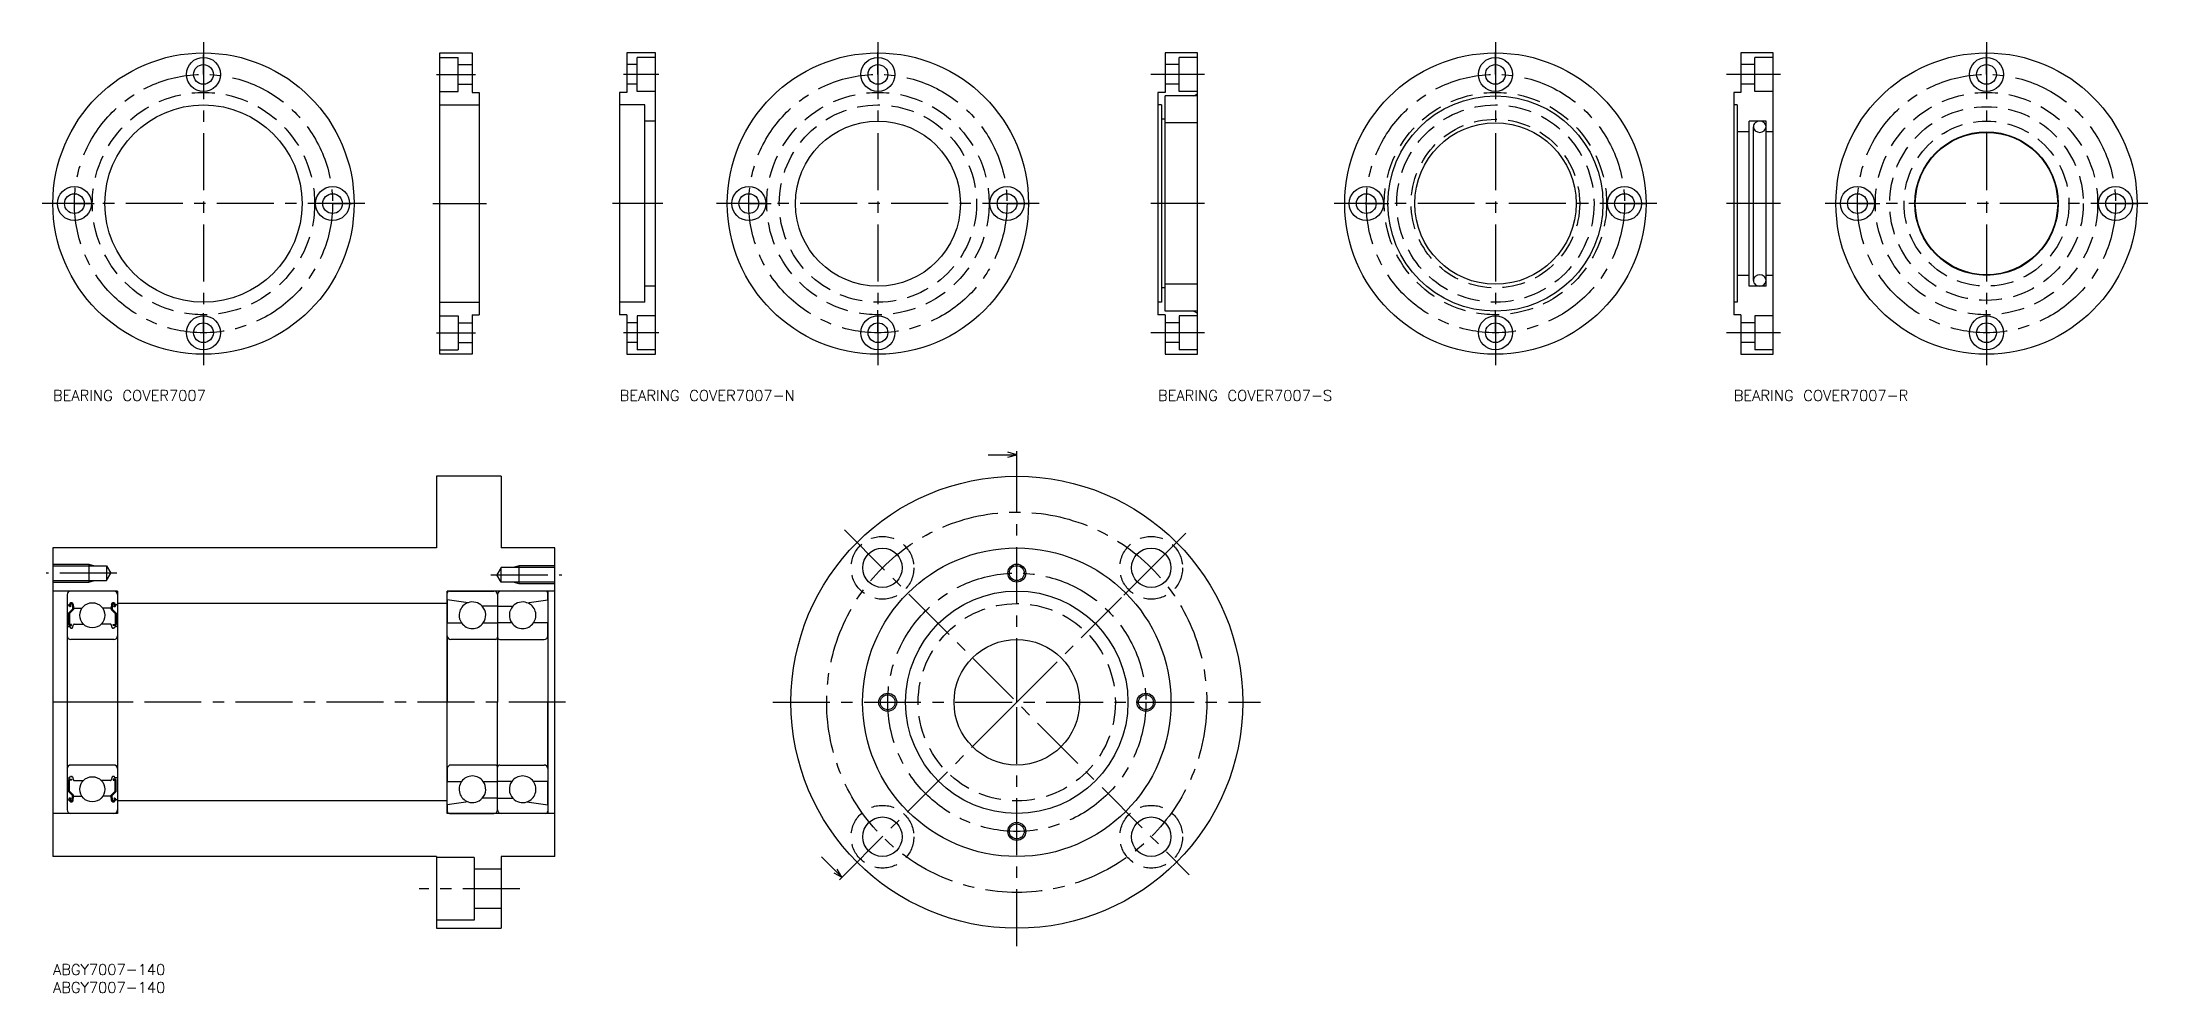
# Model space of a CAD drawing. Extents: x -3 to 584, y -8 to 257.
import ezdxf

# ---------------------------------------------------------------- set-up
doc = ezdxf.new("R2010")
doc.units = 0
doc.header["$LTSCALE"] = 0.5
doc.linetypes.add('CENTER', pattern=[50.8, 31.75, -6.35, 6.35, -6.35])
doc.linetypes.add('DASHED', pattern=[19.05, 12.7, -6.35])
for name, color, linetype in [('MSM_CENTER', 1, 'CENTER'), ('MSM_CONTINUOUS', 7, 'CONTINUOUS'), ('MSM_DASHED', 4, 'DASHED'), ('MSM_NARROW', 5, 'CONTINUOUS'), ('MSM_PART_NUMBER', 7, 'CONTINUOUS')]:
    doc.layers.add(name, color=color, linetype=linetype)
doc.styles.get("Standard").update_dxf_attribs({"font": 'txt.shx', "height": 3, "bigfont": 'bigfont.shx'})

# ---------------------------------------------------------------- blocks, each defined once
blk = doc.blocks.new('*U16')
at = {"layer": 'MSM_PART_NUMBER'}
blk.add_text('ABGY7007-140', height=3, dxfattribs=at).set_placement((0, -3))
blk = doc.blocks.new('*U17')
at = {"layer": 'MSM_PART_NUMBER'}
blk.add_text('ABGY7007-140', height=3, dxfattribs=at).set_placement((0, -8))
blk = doc.blocks.new('*U18')
at = {"layer": 'MSM_PART_NUMBER'}
blk.add_text('BEARING COVER7007', height=3, dxfattribs=at).set_placement((0, 157))
blk = doc.blocks.new('*U19')
at = {"layer": 'MSM_PART_NUMBER'}
blk.add_text('BEARING COVER7007-N', height=3, dxfattribs=at).set_placement((158.06, 157))
blk = doc.blocks.new('*U20')
at = {"layer": 'MSM_PART_NUMBER'}
blk.add_text('BEARING COVER7007-S', height=3, dxfattribs=at).set_placement((308.16, 157))
blk = doc.blocks.new('*U21')
at = {"layer": 'MSM_PART_NUMBER'}
blk.add_text('BEARING COVER7007-R', height=3, dxfattribs=at).set_placement((468.74, 157))

msp = doc.modelspace()

# ---------------------------------------------------------------- linework, layer by layer
at = {"layer": 'MSM_CENTER'}
for p, q in [((42, 257), (42, 167)), ((42, 248), (42, 253.5)), ((230.08, 257), (230.08, 167)), ((230.08, 248), (230.08, 254.25)), ((402.28, 257), (402.28, 167)), ((402.28, 248), (402.28, 254.25)), ((539.23, 257), (539.23, 167)), ((539.23, 248), (539.23, 254.25)), ((42, 248), (42, 242.5)), ((106.96, 248), (117.89, 248)), ((169.02, 248), (159.09, 248)), ((230.08, 248), (230.08, 241.75)), ((321.16, 248), (306.16, 248)), ((402.28, 248), (402.28, 241.75)), ((481.74, 248), (466.74, 248)), ((539.23, 248), (539.23, 241.75)), ((87, 212), (-3, 212)), ((6, 212), (0.5, 212)), ((6, 212), (11.5, 212)), ((78, 212), (72.5, 212)), ((78, 212), (83.5, 212)), ((105.92, 212), (120.92, 212)), ((170.06, 212), (156.06, 212)), ((275.08, 212), (185.08, 212)), ((194.08, 212), (187.83, 212)), ((194.08, 212), (200.33, 212)), ((266.08, 212), (259.83, 212)), ((266.08, 212), (272.33, 212)), ((321.16, 212), (306.16, 212)), ((447.28, 212), (357.28, 212)), ((366.28, 212), (360.03, 212)), ((366.28, 212), (372.53, 212)), ((438.28, 212), (432.03, 212)), ((438.28, 212), (444.53, 212)), ((481.74, 212), (466.74, 212)), ((584.23, 212), (494.23, 212)), ((503.23, 212), (496.98, 212)), ((503.23, 212), (509.48, 212)), ((575.23, 212), (568.98, 212)), ((575.23, 212), (581.48, 212)), ((230.08, 176), (230.08, 182.25)), ((402.28, 176), (402.28, 182.25)), ((539.23, 176), (539.23, 182.25)), ((42, 176), (42, 181.5)), ((42, 176), (42, 170.5)), ((106.96, 176), (117.89, 176)), ((169.02, 176), (159.09, 176)), ((230.08, 176), (230.08, 169.75)), ((321.16, 176), (306.16, 176)), ((402.28, 176), (402.28, 169.75)), ((481.74, 176), (466.74, 176)), ((539.23, 176), (539.23, 169.75)), ((268.81, 75), (268.81, 141)), ((220.73, 121.08), (316.9, 24.92)), ((268.81, 73), (316.9, 121.08)), ((17.86, 109), (-1.89, 109)), ((122.14, 108.5), (141.89, 108.5)), ((306.29, 110.48), (298.69, 102.88)), ((143, 73), (-3, 73)), ((19, 73), (3, 73)), ((200.81, 73), (336.81, 73)), ((267.4, 71.59), (220.73, 24.92)), ((268.81, 5), (268.81, 73)), ((130.23, 21), (102.11, 21))]:
    msp.add_line(p, q, dxfattribs=at)
for centre, radius in [((42, 212), 36), ((230.08, 212), 36), ((402.28, 212), 36), ((539.23, 212), 36), ((268.81, 73), 53), ((268.81, 73), 36)]:
    msp.add_circle(centre, radius, dxfattribs=at)
at = {"layer": 'MSM_CONTINUOUS'}
for p, q in [((107.92, 254), (116.92, 254)), ((107.92, 170), (107.92, 254)), ((107.92, 252.75), (113.02, 252.75)), ((113.02, 243.25), (113.02, 252.75)), ((116.92, 254), (116.92, 243)), ((160.06, 254), (160.06, 243)), ((168.06, 254), (160.06, 254)), ((168.06, 252.75), (162.96, 252.75)), ((162.96, 243.25), (162.96, 252.75)), ((168.06, 170), (168.06, 254)), ((319.16, 254), (310.16, 254)), ((310.16, 254), (310.16, 243)), ((319.16, 252.75), (314.06, 252.75)), ((314.06, 243.25), (314.06, 252.75)), ((319.16, 170), (319.16, 254)), ((470.74, 254), (470.74, 243)), ((479.74, 254), (470.74, 254)), ((479.74, 252.75), (474.64, 252.75)), ((474.64, 243.25), (474.64, 252.75)), ((479.74, 170), (479.74, 254)), ((113.02, 250.75), (116.92, 250.75)), ((162.96, 250.75), (160.06, 250.75)), ((314.06, 250.75), (310.16, 250.75)), ((474.64, 250.75), (470.74, 250.75)), ((107.92, 243.25), (113.02, 243.25)), ((113.02, 245.25), (116.92, 245.25)), ((116.92, 243), (118.92, 243)), ((118.92, 243), (118.92, 181)), ((160.06, 243), (158.06, 243)), ((158.06, 243), (158.06, 181)), ((162.96, 245.25), (160.06, 245.25)), ((168.06, 243.25), (162.96, 243.25)), ((310.16, 243), (308.16, 243)), ((308.16, 243), (308.16, 181)), ((314.06, 245.25), (310.16, 245.25)), ((319.16, 242), (310.16, 242)), ((310.16, 182), (310.16, 242)), ((319.16, 243.25), (314.06, 243.25)), ((318.16, 242), (319.16, 242.58)), ((470.74, 243), (468.74, 243)), ((468.74, 243), (468.74, 181)), ((474.64, 245.25), (470.74, 245.25)), ((479.74, 243.25), (474.64, 243.25)), ((107.92, 239.5), (118.92, 239.5)), ((165.06, 239.5), (158.06, 239.5)), ((165.06, 184.5), (165.06, 239.5)), ((168.06, 235), (165.06, 235)), ((309.16, 239.5), (308.16, 239.5)), ((309.16, 239.5), (309.16, 184.5)), ((310.16, 235.5), (309.16, 235.5)), ((469.74, 239.5), (468.74, 239.5)), ((469.74, 239.5), (469.74, 184.5)), ((473.04, 189), (473.04, 235)), ((477.74, 235), (473.04, 235)), ((477.74, 189), (477.74, 235)), ((319.16, 234.5), (310.16, 234.5)), ((473.04, 232), (469.74, 232)), ((474.24, 190.57), (474.24, 233.43)), ((479.74, 232), (477.74, 232)), ((168.06, 189), (165.06, 189)), ((310.16, 188.5), (309.16, 188.5)), ((319.16, 189.5), (310.16, 189.5)), ((473.04, 192), (469.74, 192)), ((477.74, 189), (473.04, 189)), ((479.74, 192), (477.74, 192)), ((107.92, 184.5), (118.92, 184.5)), ((165.06, 184.5), (158.06, 184.5)), ((309.16, 184.5), (308.16, 184.5)), ((469.74, 184.5), (468.74, 184.5)), ((107.92, 180.75), (113.02, 180.75)), ((113.02, 180.75), (113.02, 171.25)), ((113.02, 178.75), (116.92, 178.75)), ((116.92, 181), (116.92, 170)), ((116.92, 181), (118.92, 181)), ((160.06, 181), (158.06, 181)), ((160.06, 181), (160.06, 170)), ((162.96, 178.75), (160.06, 178.75)), ((162.96, 180.75), (162.96, 171.25)), ((168.06, 180.75), (162.96, 180.75)), ((310.16, 181), (308.16, 181)), ((319.16, 182), (310.16, 182)), ((310.16, 181), (310.16, 170)), ((314.06, 178.75), (310.16, 178.75)), ((319.16, 180.75), (314.06, 180.75)), ((314.06, 180.75), (314.06, 171.25)), ((318.16, 182), (319.16, 181.42)), ((470.74, 181), (468.74, 181)), ((470.74, 181), (470.74, 170)), ((474.64, 178.75), (470.74, 178.75)), ((479.74, 180.75), (474.64, 180.75)), ((474.64, 180.75), (474.64, 171.25)), ((107.92, 171.25), (113.02, 171.25)), ((113.02, 173.25), (116.92, 173.25)), ((162.96, 173.25), (160.06, 173.25)), ((168.06, 171.25), (162.96, 171.25)), ((314.06, 173.25), (310.16, 173.25)), ((319.16, 171.25), (314.06, 171.25)), ((474.64, 173.25), (470.74, 173.25)), ((479.74, 171.25), (474.64, 171.25)), ((116.92, 170), (107.92, 170)), ((160.06, 170), (168.06, 170)), ((310.16, 170), (319.16, 170)), ((470.74, 170), (479.74, 170)), ((260.81, 142), (268.81, 142)), ((268.81, 142), (266.31, 142.67)), ((266.31, 141.33), (268.81, 142)), ((268.81, 141), (268.81, 143)), ((125, 136), (107, 136)), ((107, 136), (107, 116)), ((125, 136), (125, 116)), ((107, 116), (0, 116)), ((0, 116), (0, 30)), ((140, 116), (125, 116)), ((140, 30), (140, 116)), ((0, 111.07), (15, 111.07)), ((0, 106.93), (15, 106.93)), ((10, 111.5), (10, 106.5)), ((15, 111.07), (15, 106.93)), ((15, 111.07), (16.19, 109)), ((15, 106.93), (16.19, 109)), ((125, 110.57), (123.81, 108.5)), ((125, 106.43), (123.81, 108.5)), ((140, 110.57), (125, 110.57)), ((125, 106.43), (125, 110.57)), ((140, 106.43), (125, 106.43)), ((130, 106), (130, 111)), ((18, 104), (0, 104)), ((4, 103), (4, 43)), ((4.2, 100.2), (4.5, 100.2)), ((4.5, 100.2), (4.73, 100.53)), ((4.75, 100.03), (4.98, 100.36)), ((4.99, 99.85), (4.75, 100.03)), ((4.82, 99.61), (4.99, 99.85)), ((17, 104), (5, 104)), ((5.4, 100.23), (5.44, 98.97)), ((5.69, 100.27), (5.77, 99.38)), ((16.31, 100.27), (16.23, 99.38)), ((16.6, 100.23), (16.56, 98.97)), ((17.01, 99.85), (17.25, 100.03)), ((17.18, 99.61), (17.01, 99.85)), ((17.25, 100.03), (17.02, 100.36)), ((17.5, 100.2), (17.27, 100.53)), ((17.8, 100.2), (17.5, 100.2)), ((18, 104), (18, 42)), ((18, 103), (18, 43)), ((110, 100.5), (18, 100.5)), ((140, 104), (110, 104)), ((110, 42), (110, 104)), ((110, 101.55), (110, 103.4)), ((115.79, 100.76), (110, 101.55)), ((110, 101.55), (110, 95.1)), ((110.6, 104), (123, 104)), ((124, 103), (124, 99.75)), ((124, 103), (124, 99.75)), ((137.4, 104), (125, 104)), ((132.21, 100.76), (138, 101.55)), ((138, 104), (138, 42)), ((138, 101.55), (138, 103.4)), ((138, 101.55), (138, 95.1)), ((4.2, 94.1), (4.6, 94.1)), ((5.44, 98.97), (4.34, 97.87)), ((4.34, 97.87), (4.34, 94.7)), ((4.82, 99.61), (4.57, 99.78)), ((4.6, 94.1), (4.92, 93.72)), ((5.74, 98.85), (4.64, 97.75)), ((4.64, 97.75), (4.64, 94.7)), ((5.16, 94.7), (4.64, 94.7)), ((4.64, 94.4), (5.16, 94.4)), ((5.16, 94.4), (5.16, 94.7)), ((5.43, 93.78), (5.76, 94.67)), ((5.74, 99.72), (5.74, 98.85)), ((5.95, 94.8), (8.5, 94.8)), ((5.97, 99.2), (8.09, 99.2)), ((16.05, 94.8), (13.5, 94.8)), ((16.03, 99.2), (13.91, 99.2)), ((16.57, 93.78), (16.24, 94.67)), ((16.26, 99.72), (16.26, 98.85)), ((16.26, 98.85), (17.36, 97.75)), ((16.56, 98.97), (17.66, 97.87)), ((16.84, 94.7), (17.36, 94.7)), ((16.84, 94.4), (16.84, 94.7)), ((17.36, 94.4), (16.84, 94.4)), ((17.4, 94.1), (17.08, 93.72)), ((17.18, 99.61), (17.43, 99.78)), ((17.36, 97.75), (17.36, 94.7)), ((17.8, 94.1), (17.4, 94.1)), ((17.66, 97.87), (17.66, 94.7)), ((110, 91.5), (110, 95.1)), ((110, 95.1), (113.97, 95.1)), ((124, 99.75), (119.74, 99.75)), ((120.03, 95.1), (124, 95.1)), ((124, 99.75), (124, 95.1)), ((124, 99.75), (124, 95.1)), ((124, 99.75), (128.26, 99.75)), ((124, 95.1), (124, 91.1)), ((127.97, 95.1), (124, 95.1)), ((124, 95.1), (124, 91.1)), ((138, 95.1), (134.03, 95.1)), ((138, 91.5), (138, 95.1)), ((17, 90.5), (5, 90.5)), ((5.07, 93.65), (5.25, 93.65)), ((16.93, 93.65), (16.75, 93.65)), ((110, 91.5), (110, 73)), ((123.4, 90.5), (111, 90.5)), ((124, 91.1), (124, 73)), ((124, 91.1), (124, 73)), ((124.6, 90.5), (137, 90.5)), ((138, 91.5), (138, 73)), ((110, 54.5), (110, 73)), ((124, 54.9), (124, 73)), ((124, 54.9), (124, 73)), ((138, 54.5), (138, 73)), ((267.4, 71.59), (268.81, 73)), ((268.81, 73), (268.81, 75)), ((17, 55.5), (5, 55.5)), ((110, 54.5), (110, 50.9)), ((123.4, 55.5), (111, 55.5)), ((124, 50.9), (124, 54.9)), ((124, 50.9), (124, 54.9)), ((124.6, 55.5), (137, 55.5)), ((138, 54.5), (138, 50.9)), ((4.2, 51.9), (4.6, 51.9)), ((4.34, 48.13), (4.34, 51.3)), ((5.44, 47.03), (4.34, 48.13)), ((4.6, 51.9), (4.92, 52.28)), ((4.64, 51.6), (5.16, 51.6)), ((4.64, 48.25), (4.64, 51.3)), ((5.16, 51.3), (4.64, 51.3)), ((5.74, 47.15), (4.64, 48.25)), ((5.07, 52.35), (5.25, 52.35)), ((5.16, 51.6), (5.16, 51.3)), ((5.4, 45.77), (5.44, 47.03)), ((5.43, 52.22), (5.76, 51.33)), ((5.74, 46.28), (5.74, 47.15)), ((5.95, 51.2), (8.5, 51.2)), ((16.05, 51.2), (13.5, 51.2)), ((16.57, 52.22), (16.24, 51.33)), ((16.26, 47.15), (17.36, 48.25)), ((16.26, 46.28), (16.26, 47.15)), ((16.56, 47.03), (17.66, 48.13)), ((16.6, 45.77), (16.56, 47.03)), ((16.93, 52.35), (16.75, 52.35)), ((16.84, 51.6), (16.84, 51.3)), ((17.36, 51.6), (16.84, 51.6)), ((16.84, 51.3), (17.36, 51.3)), ((17.4, 51.9), (17.08, 52.28)), ((17.36, 48.25), (17.36, 51.3)), ((17.8, 51.9), (17.4, 51.9)), ((17.66, 48.13), (17.66, 51.3)), ((110, 50.9), (113.97, 50.9)), ((110, 44.45), (110, 50.9)), ((120.03, 50.9), (124, 50.9)), ((124, 46.25), (124, 50.9)), ((124, 46.25), (124, 50.9)), ((127.97, 50.9), (124, 50.9)), ((138, 50.9), (134.03, 50.9)), ((138, 44.45), (138, 50.9)), ((18, 42), (0, 42)), ((4.2, 45.8), (4.5, 45.8)), ((4.5, 45.8), (4.73, 45.47)), ((4.82, 46.39), (4.57, 46.22)), ((4.99, 46.15), (4.75, 45.97)), ((4.75, 45.97), (4.98, 45.64)), ((4.82, 46.39), (4.99, 46.15)), ((17, 42), (5, 42)), ((5.69, 45.73), (5.77, 46.62)), ((5.97, 46.8), (8.09, 46.8)), ((11.5, 42), (11.5, 42)), ((16.03, 46.8), (13.91, 46.8)), ((13.95, 42), (13.95, 42)), ((16.31, 45.73), (16.23, 46.62)), ((17.18, 46.39), (17.01, 46.15)), ((17.01, 46.15), (17.25, 45.97)), ((17.25, 45.97), (17.02, 45.64)), ((17.18, 46.39), (17.43, 46.22)), ((17.5, 45.8), (17.27, 45.47)), ((17.8, 45.8), (17.5, 45.8)), ((110, 45.5), (18, 45.5)), ((115.79, 45.24), (110, 44.45)), ((110, 44.45), (110, 42.6)), ((140, 42), (110, 42)), ((110.6, 42), (123, 42)), ((124, 46.25), (119.74, 46.25)), ((124, 43), (124, 46.25)), ((124, 46.25), (128.26, 46.25)), ((124, 43), (124, 46.25)), ((137.4, 42), (125, 42)), ((132.21, 45.24), (138, 44.45)), ((138, 44.45), (138, 42.6)), ((107, 30), (0, 30)), ((107, 30), (107, 10)), ((117.5, 29.75), (107, 29.75)), ((117.5, 29.75), (117.5, 12.25)), ((125, 30), (125, 10)), ((140, 30), (125, 30)), ((214.37, 29.87), (220.02, 24.21)), ((125, 26.5), (117.5, 26.5)), ((217.78, 25.5), (220.02, 24.21)), ((220.02, 24.21), (218.73, 26.45)), ((219.32, 23.5), (220.73, 24.92)), ((117.5, 12.25), (107, 12.25)), ((125, 15.5), (117.5, 15.5)), ((107, 10), (125, 10))]:
    msp.add_line(p, q, dxfattribs=at)
for centre, radius in [((42, 212), 42), ((42, 248), 4.75), ((230.08, 212), 42), ((230.08, 248), 4.75), ((402.28, 212), 42), ((402.28, 248), 4.75), ((539.23, 212), 42), ((539.23, 248), 4.75), ((42, 248), 2.75), ((230.08, 248), 2.75), ((402.28, 248), 2.75), ((539.23, 248), 2.75), ((402.28, 212), 30), ((42, 212), 27.5), ((230.08, 212), 23), ((402.28, 212), 22.5), ((539.23, 212), 20), ((539.23, 212), 19.85), ((6, 212), 4.75), ((6, 212), 2.75), ((78, 212), 4.75), ((78, 212), 2.75), ((194.08, 212), 4.75), ((194.08, 212), 2.75), ((266.08, 212), 4.75), ((266.08, 212), 2.75), ((366.28, 212), 4.75), ((366.28, 212), 2.75), ((438.28, 212), 4.75), ((438.28, 212), 2.75), ((503.23, 212), 4.75), ((503.23, 212), 2.75), ((575.23, 212), 4.75), ((575.23, 212), 2.75), ((42, 176), 4.75), ((42, 176), 2.75), ((230.08, 176), 4.75), ((230.08, 176), 2.75), ((402.28, 176), 4.75), ((402.28, 176), 2.75), ((539.23, 176), 4.75), ((539.23, 176), 2.75), ((268.81, 73), 63), ((268.81, 73), 43), ((231.34, 110.48), 5.5), ((306.29, 110.48), 5.5), ((268.81, 109), 2.07), ((11, 97.25), 3.5), ((268.81, 73), 31), ((268.81, 73), 17.5), ((232.81, 73), 2.07), ((304.81, 73), 2.07), ((11, 48.75), 3.5), ((231.34, 35.52), 5.5), ((268.81, 37), 2.07), ((306.29, 35.52), 5.5)]:
    msp.add_circle(centre, radius, dxfattribs=at)
for centre, radius, start, end in [((475.99, 233.11), 1.89, 49.10987, 130.89013), ((475.7, 233.43), 1.47, 130.5727, 229.4273), ((475.99, 233.74), 1.89, 229.10987, 310.89013), ((476.27, 233.43), 1.47, 310.5727, 49.4273), ((475.7, 190.57), 1.47, 130.5727, 229.4273), ((475.99, 190.26), 1.89, 49.10987, 130.89013), ((475.99, 190.89), 1.89, 229.10987, 310.89013), ((476.27, 190.57), 1.47, 310.5727, 49.4273), ((5, 103), 1, 90, 180), ((4.2, 100.4), 0.2, 180, 270), ((4.75, 100.03), 0.3, 144.93555, 235.03769), ((5.17, 100.23), 0.53, 5.06514, 144.93555), ((5.17, 100.22), 0.23, 2.13108, 144.93555), ((16.83, 100.23), 0.53, 35.06445, 174.93486), ((16.83, 100.22), 0.23, 35.06445, 177.86892), ((17, 103), 1, 0, 90), ((17.25, 100.03), 0.3, 304.96231, 35.06445), ((17.8, 100.4), 0.2, 270, 0), ((110.6, 103.4), 0.6, 90, 180), ((117, 97.25), 3.71, 109.01127, 215.38899), ((117, 97.25), 3.71, 42.33008, 109.01127), ((123, 103), 1, 0, 90), ((125, 103), 1, 90, 180), ((131, 97.25), 3.71, 70.98873, 137.66992), ((131, 97.25), 3.71, 324.61101, 70.98873), ((137.4, 103.4), 0.6, 0, 90), ((4.2, 93.9), 0.2, 90, 180), ((4.64, 94.7), 0.3, 180, 270), ((5.95, 94.6), 0.2, 90, 159.97033), ((5.97, 99.4), 0.2, 185.06514, 270), ((16.03, 99.4), 0.2, 270, 354.93486), ((16.05, 94.6), 0.2, 20.02967, 90), ((17.36, 94.7), 0.3, 270, 0), ((17.8, 93.9), 0.2, 0, 90), ((117, 97.25), 3.71, 215.38899, 324.61101), ((117, 97.25), 3.71, 324.61101, 42.33008), ((131, 97.25), 3.71, 137.66992, 215.38899), ((131, 97.25), 3.71, 215.38899, 324.61101), ((5, 91.5), 1, 180, 270), ((5.07, 93.85), 0.2, 219.99908, 270), ((5.25, 93.85), 0.2, 270, 339.97033), ((16.75, 93.85), 0.2, 200.02967, 270), ((16.93, 93.85), 0.2, 270, 320.00092), ((17, 91.5), 1, 270, 0), ((111, 91.5), 1, 180, 270), ((123.4, 91.1), 0.6, 270, 0), ((124.6, 91.1), 0.6, 180, 270), ((137, 91.5), 1, 270, 0), ((5, 54.5), 1, 90, 180), ((17, 54.5), 1, 0, 90), ((111, 54.5), 1, 90, 180), ((123.4, 54.9), 0.6, 0, 90), ((124.6, 54.9), 0.6, 90, 180), ((137, 54.5), 1, 0, 90), ((4.2, 52.1), 0.2, 180, 270), ((4.64, 51.3), 0.3, 90, 180), ((5.07, 52.15), 0.2, 90, 140.00092), ((5.25, 52.15), 0.2, 20.02967, 90), ((5.95, 51.4), 0.2, 200.02967, 270), ((16.05, 51.4), 0.2, 270, 339.97033), ((16.75, 52.15), 0.2, 90, 159.97033), ((16.93, 52.15), 0.2, 39.99908, 90), ((17.36, 51.3), 0.3, 0, 90), ((17.8, 52.1), 0.2, 270, 0), ((117, 48.75), 3.71, 144.61101, 250.98873), ((117, 48.75), 3.71, 35.38899, 144.61101), ((117, 48.75), 3.71, 317.66992, 35.38899), ((131, 48.75), 3.71, 144.61101, 222.33008), ((131, 48.75), 3.71, 35.38899, 144.61101), ((131, 48.75), 3.71, 289.01127, 35.38899), ((4.2, 45.6), 0.2, 90, 180), ((5, 43), 1, 180, 270), ((4.75, 45.97), 0.3, 124.96231, 215.06445), ((5.17, 45.77), 0.53, 215.06445, 354.93486), ((5.17, 45.78), 0.23, 215.06445, 357.86892), ((5.97, 46.6), 0.2, 90, 174.93486), ((16.03, 46.6), 0.2, 5.06514, 90), ((16.83, 45.77), 0.53, 185.06514, 324.93555), ((16.83, 45.78), 0.23, 182.13108, 324.93555), ((17, 43), 1, 270, 0), ((17.25, 45.97), 0.3, 324.93555, 55.03769), ((17.8, 45.6), 0.2, 0, 90), ((110.6, 42.6), 0.6, 180, 270), ((117, 48.75), 3.71, 250.98873, 317.66992), ((123, 43), 1, 270, 0), ((125, 43), 1, 180, 270), ((131, 48.75), 3.71, 222.33008, 289.01127), ((137.4, 42.6), 0.6, 270, 0)]:
    msp.add_arc(centre, radius, start, end, dxfattribs=at)
at = {"layer": 'MSM_DASHED'}
for centre, radius in [((42, 212), 31), ((230.08, 212), 31), ((402.28, 212), 31), ((539.23, 212), 31), ((230.08, 212), 27.5), ((402.28, 212), 27.5), ((402.28, 212), 23.5), ((539.23, 212), 27), ((539.23, 212), 23), ((231.34, 110.48), 8.75), ((306.29, 110.48), 8.75), ((268.81, 73), 27.5), ((231.34, 35.52), 8.75), ((306.29, 35.52), 8.75)]:
    msp.add_circle(centre, radius, dxfattribs=at)
at = {"layer": 'MSM_NARROW'}
for p, q in [((0, 111.5), (10, 111.5)), ((0, 106.5), (10, 106.5)), ((10, 111.5), (11.6, 111.07)), ((10, 106.5), (11.6, 106.93)), ((130, 111), (128.4, 110.57)), ((130, 106), (128.4, 106.43)), ((140, 111), (130, 111)), ((140, 106), (130, 106))]:
    msp.add_line(p, q, dxfattribs=at)
for centre in [(268.81, 109), (232.81, 73), (304.81, 73), (268.81, 37)]:
    msp.add_circle(centre, 2.5, dxfattribs=at)

# ---------------------------------------------------------------- block references
at = {"layer": 'MSM_CONTINUOUS'}
for name in ['*U18', '*U19', '*U20', '*U21', '*U16', '*U17']:
    msp.add_blockref(name, (0, 0), dxfattribs=at)

doc.saveas('drawing.dxf')
